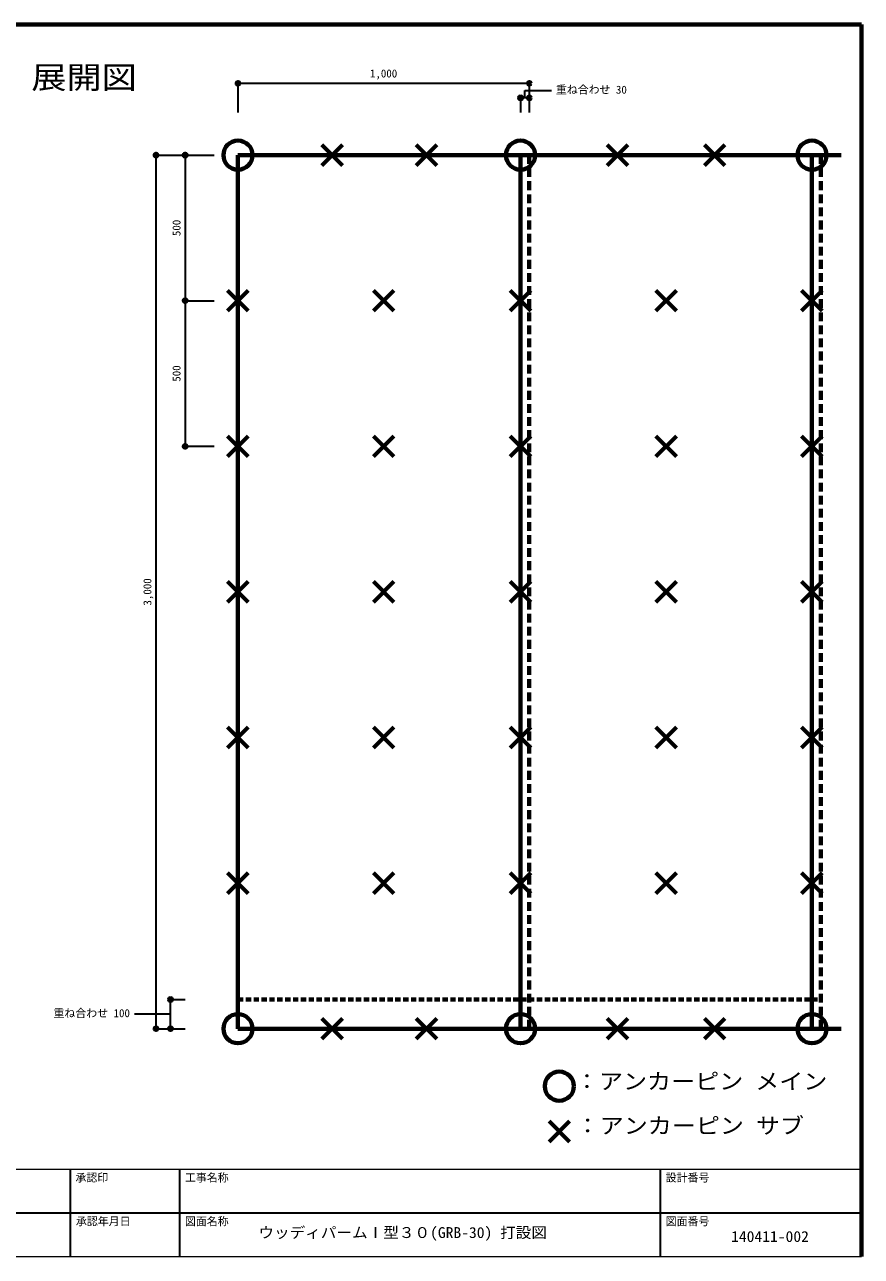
# Model space of a CAD drawing. Units: millimetres, scale not verified. Extents: x -3029 to 3061, y -2106 to 2124.
# Drawn here: x 190 to 3061, y -2106 to 2124 of the extents above; entities that cross this region are included whole.
import ezdxf
from ezdxf.enums import TextEntityAlignment as Align

# ---------------------------------------------------------------- set-up
doc = ezdxf.new("R2010")
doc.units = ezdxf.units.MM
doc.header["$LTSCALE"] = 15
doc.header["$PDMODE"] = 32
doc.header["$PDSIZE"] = 9
for name, pattern in [('CHAIN1', [8, 5, -1, 1, -1]), ('DASHED1', [1.8, 1.2, -0.6]), ('DASHED2', [3, 2, -1])]:
    doc.linetypes.add(name, pattern=pattern)
for name, color, linetype, lineweight in [('0-1_用紙枠', 7, 'Continuous', 35), ('1-1_文字・法面', 7, 'Continuous', 70), ('2-1_マット・シート', 7, 'Continuous', 70)]:
    doc.layers.add(name, color=color, linetype=linetype, lineweight=lineweight)
doc.styles.add('HG丸ｺﾞｼｯｸM-PRO', font='')
doc.styles.add('ＭＳ ゴシック', font='')
doc.styles.get('HG丸ｺﾞｼｯｸM-PRO').set_extended_font_data('HG丸ｺﾞｼｯｸM-PRO')
doc.styles.get('ＭＳ ゴシック').set_extended_font_data('MS Gothic')

msp = doc.modelspace()

# ---------------------------------------------------------------- linework, layer by layer
at = {"layer": '0-1_用紙枠', "lineweight": 70}
for p, q in [((-3028.55, 2123.81), (3061.45, 2123.81)), ((3061.45, 2123.81), (3061.45, -2106.19))]:
    msp.add_line(p, q, dxfattribs=at)
at = {"layer": '0-1_用紙枠', "color": 2, "lineweight": 18}
msp.add_line((-3028.55, -1806.19), (3061.45, -1806.19), dxfattribs=at)
at = {"layer": '0-1_用紙枠', "color": 4}
for p, q in [((346.45, -1806.19), (346.45, -2106.19)), ((721.45, -1806.19), (721.45, -2106.19)), ((2371.45, -1806.19), (2371.45, -2106.19)), ((-1003.55, -1956.19), (3061.45, -1956.19))]:
    msp.add_line(p, q, dxfattribs=at)
at = {"layer": '0-1_用紙枠', "color": 6, "lineweight": 18}
msp.add_line((-3028.55, -2106.19), (3061.45, -2106.19), dxfattribs=at)
at = {"layer": '2-1_マット・シート', "color": 4, "lineweight": 35}
for p, q in [((1921.88, 1922.12), (921.88, 1922.12)), ((921.88, 1922.12), (921.88, 1822.12)), ((1921.88, 1922.12), (1921.88, 1822.12)), ((1921.88, 1872.12), (1891.88, 1872.12)), ((1891.88, 1872.12), (1891.88, 1822.12)), ((1906.88, 1897.12), (1998, 1897.12)), ((1906.88, 1872.12), (1906.88, 1897.12)), ((640.49, 1675.73), (840.49, 1675.73)), ((640.49, 1675.73), (640.49, -1324.27)), ((740.49, 1675.73), (740.49, 675.73)), ((740.49, 1175.73), (840.49, 1175.73)), ((740.49, 675.73), (840.49, 675.73)), ((690.49, -1324.27), (690.49, -1224.27)), ((690.49, -1224.27), (740.49, -1224.27)), ((690.49, -1274.27), (566.29, -1274.27)), ((640.49, -1324.27), (740.49, -1324.27))]:
    msp.add_line(p, q, dxfattribs=at)
at = {"layer": '2-1_マット・シート'}
for p, q in [((1209.98, 1640.38), (1280.69, 1711.09)), ((1209.98, 1711.09), (1280.69, 1640.38)), ((1533.4, 1640.38), (1604.11, 1711.09)), ((1533.4, 1711.09), (1604.11, 1640.38)), ((2189.5, 1640.38), (2260.21, 1711.09)), ((2189.5, 1711.09), (2260.21, 1640.38)), ((2522.64, 1640.38), (2593.35, 1711.09)), ((2522.64, 1711.09), (2593.35, 1640.38)), ((921.88, 1675.73), (921.88, -1324.27)), ((921.88, 1675.73), (2991.88, 1675.73)), ((1891.88, 1675.73), (1891.88, -1324.27)), ((2891.88, 1675.73), (2891.88, -1324.27)), ((886.52, 1140.38), (957.23, 1211.09)), ((886.52, 1211.09), (957.23, 1140.38)), ((1386.52, 1140.38), (1457.23, 1211.09)), ((1386.52, 1211.09), (1457.23, 1140.38)), ((1856.52, 1140.38), (1927.23, 1211.09)), ((1856.52, 1211.09), (1927.23, 1140.38)), ((2356.52, 1140.38), (2427.23, 1211.09)), ((2356.52, 1211.09), (2427.23, 1140.38)), ((2856.52, 1140.38), (2927.23, 1211.09)), ((2856.52, 1211.09), (2927.23, 1140.38)), ((886.52, 640.38), (957.23, 711.09)), ((886.52, 711.09), (957.23, 640.38)), ((1386.52, 640.38), (1457.23, 711.09)), ((1386.52, 711.09), (1457.23, 640.38)), ((1856.52, 640.38), (1927.23, 711.09)), ((1856.52, 711.09), (1927.23, 640.38)), ((2356.52, 640.38), (2427.23, 711.09)), ((2356.52, 711.09), (2427.23, 640.38)), ((2856.52, 640.38), (2927.23, 711.09)), ((2856.52, 711.09), (2927.23, 640.38)), ((886.52, 140.38), (957.23, 211.09)), ((886.52, 211.09), (957.23, 140.38)), ((1386.52, 140.38), (1457.23, 211.09)), ((1386.52, 211.09), (1457.23, 140.38)), ((1856.52, 140.38), (1927.23, 211.09)), ((1856.52, 211.09), (1927.23, 140.38)), ((2356.52, 140.38), (2427.23, 211.09)), ((2356.52, 211.09), (2427.23, 140.38)), ((2856.52, 140.38), (2927.23, 211.09)), ((2856.52, 211.09), (2927.23, 140.38)), ((886.52, -359.62), (957.23, -288.91)), ((886.52, -288.91), (957.23, -359.62)), ((1386.52, -359.62), (1457.23, -288.91)), ((1386.52, -288.91), (1457.23, -359.62)), ((1856.52, -359.62), (1927.23, -288.91)), ((1856.52, -288.91), (1927.23, -359.62)), ((2356.52, -359.62), (2427.23, -288.91)), ((2356.52, -288.91), (2427.23, -359.62)), ((2856.52, -359.62), (2927.23, -288.91)), ((2856.52, -288.91), (2927.23, -359.62)), ((886.52, -859.62), (957.23, -788.91)), ((886.52, -788.91), (957.23, -859.62)), ((1386.52, -859.62), (1457.23, -788.91)), ((1386.52, -788.91), (1457.23, -859.62)), ((1856.52, -859.62), (1927.23, -788.91)), ((1856.52, -788.91), (1927.23, -859.62)), ((2356.52, -788.91), (2427.23, -859.62)), ((2356.52, -859.62), (2427.23, -788.91)), ((2856.52, -788.91), (2927.23, -859.62)), ((2856.52, -859.62), (2927.23, -788.91)), ((1209.98, -1359.62), (1280.69, -1288.91)), ((1209.98, -1288.91), (1280.69, -1359.62)), ((1533.4, -1359.62), (1604.11, -1288.91)), ((1533.4, -1288.91), (1604.11, -1359.62)), ((2189.5, -1359.62), (2260.21, -1288.91)), ((2189.5, -1288.91), (2260.21, -1359.62)), ((2522.64, -1359.62), (2593.35, -1288.91)), ((2522.64, -1288.91), (2593.35, -1359.62)), ((921.88, -1324.27), (2991.88, -1324.27)), ((1989.64, -1712.52), (2060.35, -1641.8)), ((1989.64, -1641.8), (2060.35, -1712.52))]:
    msp.add_line(p, q, dxfattribs=at)
at = {"layer": '2-1_マット・シート', "color": 4, "linetype": 'CHAIN1', "lineweight": 35}
for p, q in [((740.49, 1675.73), (840.49, 1675.73)), ((740.49, 1175.73), (840.49, 1175.73))]:
    msp.add_line(p, q, dxfattribs=at)
at = {"layer": '2-1_マット・シート', "linetype": 'DASHED2'}
for p, q in [((1921.88, 1675.73), (1921.88, -1324.27)), ((2921.88, 1675.73), (2921.88, -1324.27))]:
    msp.add_line(p, q, dxfattribs=at)
at = {"layer": '2-1_マット・シート', "linetype": 'DASHED1'}
msp.add_line((921.88, -1224.27), (2921.88, -1224.27), dxfattribs=at)
at = {"layer": '2-1_マット・シート'}
for centre in [(921.88, 1675.73), (1891.88, 1675.73), (2891.88, 1675.73), (921.88, -1324.27), (1891.88, -1324.27), (2891.88, -1324.27), (2024.86, -1521.86)]:
    msp.add_circle(centre, 50, dxfattribs=at)
at = {"layer": '2-1_マット・シート', "color": 4}
for p in [(921.88, 1922.12), (1921.88, 1922.12), (1891.88, 1872.12), (1921.88, 1872.12), (640.49, 1675.73), (740.49, 1675.73), (740.49, 1175.73), (740.49, 675.73), (690.49, -1224.27), (640.49, -1324.27), (690.49, -1324.27)]:
    msp.add_point(p, dxfattribs=at)

# ---------------------------------------------------------------- texts
at = {"layer": '0-1_用紙枠', "style": 'HG丸ｺﾞｼｯｸM-PRO'}
for s, p in [('承認印', (364.08, -1857.81)), ('工事名称', (739.95, -1857.81)), ('設計番号', (2389.95, -1857.81)), ('承認年月日', (365.83, -2007.81)), ('図面名称', (739.95, -2007.81)), ('図面番号', (2389.95, -2007.81))]:
    msp.add_text(s, height=27.49, dxfattribs=at).set_placement(p, align=Align.BOTTOM_LEFT)
at = {"layer": '0-1_用紙枠', "style": 'ＭＳ ゴシック', "width": 1.05}
for s, p in [('ウッディパームⅠ型３０(GRB-30) 打設図', (992.18, -2054.34)), ('140411-002', (2614.37, -2067.89))]:
    msp.add_text(s, height=37.39, dxfattribs=at).set_placement(p, align=Align.BOTTOM_LEFT)
at = {"layer": '1-1_文字・法面', "style": 'ＭＳ ゴシック', "width": 1.15}
msp.add_text('展開図', height=76.98, dxfattribs=at).set_placement((212.59, 1881), align=Align.BOTTOM_LEFT)
at = {"layer": '2-1_マット・シート', "style": 'ＭＳ ゴシック'}
for s, p in [('1,000', (1375, 1934.08)), ('重ね合わせ 30', (2013, 1878.37)), ('重ね合わせ 100', (288.79, -1293.02))]:
    msp.add_text(s, height=27.49, dxfattribs=at).set_placement(p, align=Align.BOTTOM_LEFT)
for s, p in [('500', (732.99, 1397.61)), ('500', (732.99, 897.61)), ('3,000', (632.99, 128.86))]:
    msp.add_text(s, height=27.49, rotation=90, dxfattribs=at).set_placement(p, align=Align.BOTTOM_LEFT)
at = {"layer": '2-1_マット・シート', "style": 'ＭＳ ゴシック', "width": 1.1}
for s, p in [('：アンカーピン メイン', (2078.41, -1548.95)), ('：アンカーピン サブ', (2080.82, -1701.22))]:
    msp.add_text(s, height=54.99, dxfattribs=at).set_placement(p, align=Align.BOTTOM_LEFT)

doc.saveas('drawing.dxf')
